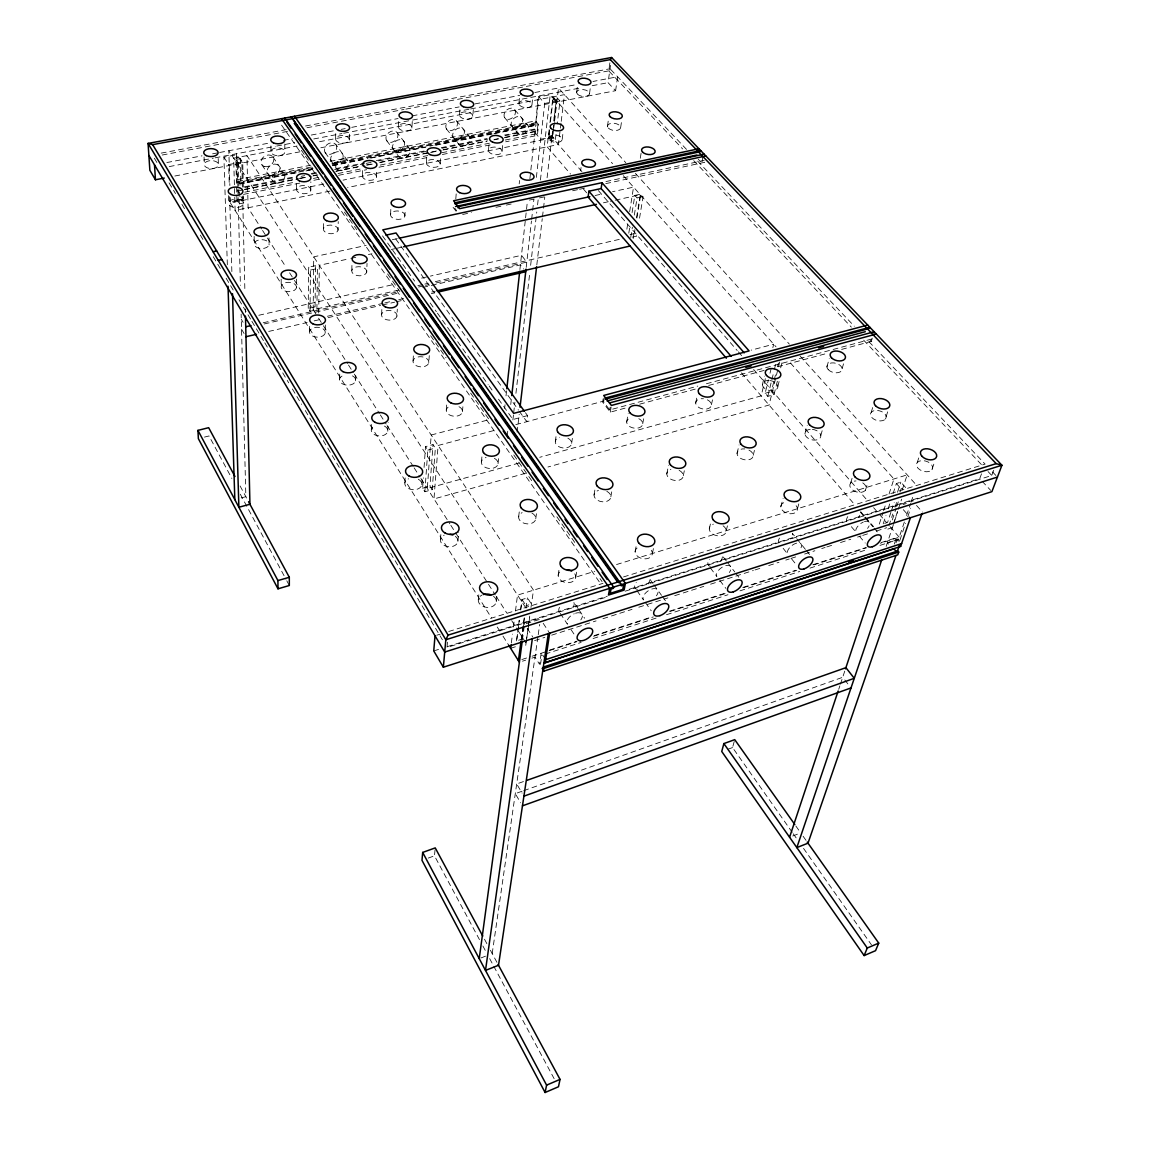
<?xml version="1.0" encoding="UTF-8"?>
<svg xmlns="http://www.w3.org/2000/svg" width="1150" height="1150" viewBox="0 0 1150 1150"><rect width="100%" height="100%" fill="white"/><g stroke="black" fill="none" stroke-linecap="round" stroke-linejoin="round"><path stroke-width="0.75" stroke-dasharray="5 3.75" d="M296.398 287.787A7.676 4.686 1.3 0 0 286.005 282.598A7.676 4.686 1.3 0 0 284.021 290.591A7.676 4.686 1.3 0 0 296.398 287.787L296.412 279.062M296.571 188.859L296.585 182.016M308.243 308.416L308.545 267.217L315.517 265.693L317.386 268.539L316.911 309.709L310.069 311.276L308.243 308.416L315.071 306.849L316.911 309.709M309.609 331.358L309.666 324.343M310.773 190.411A7.188 4.097 2 0 0 301.012 185.768A7.188 4.097 2 0 0 299.23 192.769A7.188 4.097 2 0 0 310.773 190.411L310.845 181.858M310.069 311.276L310.414 270.077L308.545 267.217M315.071 306.849L315.517 265.693M318.708 312.987L319.312 265.334L349.126 258.779M323.481 228.62L323.553 223.445M325.206 333.026A7.878 4.945 1.7 0 0 314.453 327.563A7.878 4.945 1.7 0 0 312.57 336.03A7.878 4.945 1.7 0 0 325.206 333.026L325.349 324.257M335.627 138.604L335.8 130.18M338.043 230.187A7.346 4.312 2.4 0 0 327.966 225.342A7.346 4.312 2.4 0 0 326.269 232.717A7.346 4.312 2.4 0 0 338.043 230.187L338.229 221.591M339.595 379.069L339.768 372.025M349.284 140.084A6.9 3.809 3 0 0 339.811 135.743A6.9 3.809 3 0 0 338.272 142.226A6.9 3.809 3 0 0 349.284 140.084L349.499 131.675M351.785 270.437L351.986 263.508M355.609 380.779L355.839 373.736M362.437 175.576L362.652 168.791M366.721 272.047A7.533 4.557 2.9 0 0 356.313 266.958A7.533 4.557 2.9 0 0 354.732 274.749A7.533 4.557 2.9 0 0 366.721 272.047L367.037 263.393M376.424 177.1A7.058 3.996 3.4 0 0 366.649 172.558A7.058 3.996 3.4 0 0 365.211 179.386A7.058 3.996 3.4 0 0 376.424 177.1L376.754 168.619M371.292 429.511L371.579 422.452M381.613 314.467L381.915 307.51M390.583 214.389L390.899 207.561M398.461 126.529L398.791 119.844M387.766 431.25L388.197 422.438M396.937 316.121A7.719 4.801 3.4 0 0 386.17 310.787A7.719 4.801 3.4 0 0 384.704 319.024A7.719 4.801 3.4 0 0 396.937 316.121L397.296 309.163M404.915 215.941A7.216 4.197 3.8 0 0 394.824 211.197A7.216 4.197 3.8 0 0 393.501 218.399A7.216 4.197 3.8 0 0 404.915 215.941L405.274 209.113M411.916 127.995A6.771 3.709 4.1 0 0 402.428 123.74A6.771 3.709 4.1 0 0 401.221 130.079A6.771 3.709 4.1 0 0 411.916 127.995L412.275 121.325M404.843 482.914L405.274 475.856M413.051 360.928L413.482 353.941M426.391 162.667L426.794 155.94M440.162 164.177A6.929 3.881 4.6 0 0 430.373 159.735A6.929 3.881 4.6 0 0 429.281 166.391A6.929 3.881 4.6 0 0 440.162 164.177L440.608 157.449M428.792 362.609A7.921 5.074 4.1 0 0 417.651 357.018A7.921 5.074 4.1 0 0 416.329 365.729A7.921 5.074 4.1 0 0 428.792 362.609L429.281 355.623M421.806 484.711L422.294 477.652M424.077 467.418L425.529 446.617L433.047 444.604L435.347 448.112L432.213 489.684L424.853 491.74L422.611 488.218L423.344 477.825M424.853 491.74L427.829 450.124L425.529 446.617M432.213 489.684L429.971 486.177L433.047 444.604M459.526 114.799L460.029 108.172M455.802 198.907L456.191 193.818M446.272 409.989L446.689 404.728M472.794 116.236A6.67 3.608 5.3 0 0 463.292 112.082A6.67 3.608 5.3 0 0 462.386 118.263A6.67 3.608 5.3 0 0 472.794 116.236L473.326 109.624M440.45 539.58L441.025 532.522M462.444 411.714L463.062 404.714M488.491 150.147L489.081 143.477M447.465 642.174L446.991 647.45L608.019 596.62M457.901 541.406L458.721 532.594M479.478 939.651L434.47 855.816L435.074 849.476M502.061 151.627A6.828 3.781 5.8 0 0 492.272 147.272A6.828 3.781 5.8 0 0 491.481 153.784A6.828 3.781 5.8 0 0 502.061 151.627L502.852 143.29M481.404 461.897L482.109 454.882M518.909 103.385L519.57 96.83M519.196 183.842L519.556 180.493M478.271 599.783L478.846 594.507M531.961 104.823L532.666 98.267M498.051 463.651L498.812 456.651M581.929 171.638L551.885 137.008L540.673 139.265L534.247 131.79L534.534 129.088L504.649 135.039M332.336 164.551L535.713 124.301L538.157 96.039L544.712 103.457L536.274 178.279M504.649 408.336L505.037 404.771M506.014 395.873L506.604 390.526M519.915 269.502L525.392 219.664M525.579 217.882L527.347 201.868M529.891 178.724L538.89 96.859L550.232 94.688L556.83 102.077M505.253 140.027L536.921 133.688L537.898 124.976L535.886 122.662L330.596 163.214M330.122 161.374L535.44 120.908L538.588 124.545L537.381 135.441L505.698 141.795M507.323 434.786L507.725 431.221M510.744 404.498L511.549 397.382M526.211 267.332L531.444 221.03M531.645 219.248L532.45 212.118M532.651 210.335L533.859 199.654M512.871 419.966L513.676 413.368M513.691 412.85L514.913 402.184M515.933 393.3L529.819 272.435M530.639 265.319L536.762 212.002M537.567 204.887L538.387 197.771M540.428 180.004L550.232 94.688M549.168 129.591L547.156 146.826L570.558 174.053M549.959 122.691L552.963 96.844L612.576 163.645M549.499 130.194L548.607 137.267L551.526 140.631L555.349 139.854L552.446 136.491L557.017 97.692L553.136 98.44L556.097 101.775L553.811 121.196M550.462 121.382L553.193 98.426L556.154 101.761L559.992 101.013L557.204 123.97M548.837 137.971L549.599 131.359M496.268 601.666L496.886 596.39M517.098 432.141L519.196 414.359M536.806 264.917L542.254 218.673M542.469 216.89L544.769 197.326M547.084 177.747L552.532 131.502M553.783 120.822L556.097 101.257L544.712 103.457M551.526 140.631L552.618 131.79M553.61 129.332L552.604 137.842L343.059 180.147M553.811 127.621L554.415 122.518M554.616 120.808L558.497 88.018L625.787 162.682M555.982 134.55L555.292 139.854L552.388 136.505L548.607 137.267L551.583 140.616M560.999 123.151L558.411 144.526L347.559 187.507M561.214 121.368L564.463 94.631L316.365 142.298M525.449 412.721L527.534 415.61L526.801 421.705L519.512 411.542M562.192 139.423L563.011 132.825M518.636 516.896L519.512 509.881M576.653 92.288L577.674 84.166M511.333 642.979L512.483 634.11M513.389 627.023L514.079 621.704M515.459 611.067L517.514 595.111L594.766 571.277M516.537 640.909L519.268 620.224L516.623 640.881L521.841 639.213M520.634 609.888L521.999 599.553L527.419 597.871L531.444 604.023L526.01 605.719M520.72 609.859L522.086 599.524M589.533 93.711L590.597 85.589M580.635 170.876L581.066 167.541M535.771 518.693L536.705 511.692M521.209 639.889L524.141 618.139M521.367 640.162L524.472 617.751M521.755 639.242L523.236 628.878M523.394 627.181L524.63 618.542M525.952 608.235L527.419 597.871M522.373 640.176L524.314 625.887M526.139 641.93L528.037 628.144M528.281 626.434L529.704 616.098M525.751 645.351L526.456 640.176M526.7 638.451L528.856 623.832M528.827 622.955L530.078 614.977M530.969 607.459L533.499 590.166L246.977 155.638L248.084 207.776L261.596 228.951M555.306 441.6L556.269 434.628M609.888 62.819L608.753 70.869L682.64 148.925M320.85 147.761L615.609 90.706L608.062 82.671L610.693 63.926M607.488 126.141L608.422 119.586M615.609 90.706L617.622 76.763L592.969 81.463M492.2 953.566L537.984 636.396M538.229 634.671L539.709 624.436M571.651 443.339L572.671 436.368M540.5 664.369L541.866 655.169M620.655 127.578L621.618 121.023M558.167 575.273L559.216 568.273M626.865 229.195L627.986 222.194M629.654 211.672L633.535 187.148L612.562 191.705M640.291 158.269L641.082 153.324M628.791 233.22L629.884 226.334M632.083 212.592L634.829 195.399L640.809 194.077L643.066 196.607L639.127 220.671M603.161 398.806L602.629 402.141L610.305 412.146L627.584 407.459M604.268 397.67L603.577 401.925L609.73 409.918L697.777 386.098M575.805 577.113L576.941 570.127M630.717 237.489L632.371 227.168M634.311 215.122L637.086 197.929L634.829 195.399M633.161 238.553L634.584 229.784M636.568 217.494L640.277 194.695L610.463 201.25M632.184 237.144L636.597 236.124L634.383 233.594L634.944 230.158M636.899 218.126L640.809 194.077M594.033 495.018L595.183 488.046M609.73 409.918L610.19 407.086M610.305 412.146L611.124 407.129M610.851 496.8L612.059 489.828M626.692 421.993L628.202 413.339M642.735 423.703L643.684 418.514M702.952 156.587L701.759 162.926L698.309 159.304M635.102 551.655L636.439 544.697M666.784 473.915L668.538 465.247M652.409 553.481L653.473 548.262M695.678 403.046L697.101 396.175M683.287 475.669L684.753 468.74M711.433 404.728L712.928 397.871M709.262 528.899L710.872 521.985M737.035 453.531L739.062 444.935M726.254 530.696L727.504 525.507M762.378 384.718L764.434 376.194M765.339 378.652L761.185 395.873L539.753 457.298M772.843 347.645L773.677 344.195L751.18 350.161M777.357 381.225L774.022 394.622L767.783 396.348L765.138 393.286L768.401 379.874M770.026 373.175L771.247 368.158M753.236 455.256L754.932 448.385M767.783 396.348L771.477 381.268M771.894 379.601L773.95 371.22M774.352 369.538L775.589 364.521M774.022 394.622L771.377 391.561L773.849 381.512M774.252 379.831L775.905 373.146M777.558 366.447L778.378 363.098M779.7 361.948L769.062 405.044L547.975 467.001M780.678 367.827L781.928 362.811M777.874 386.386L779.154 381.268M780.792 506.963L783.092 498.353M804.899 433.852L807.199 425.299M826.922 366.994L829.222 358.527M797.467 508.731L798.891 503.571M792.221 832.312L732.55 747.557L734.735 739.651M820.812 435.548L822.236 430.431M842.159 368.632L844.057 361.862M872.261 338.114L871.326 341.363L868.883 338.79M871.211 412.347L872.749 407.244M850.626 483.072L852.164 477.94M885.443 418.974A8.021 4.988 15.3 0 0 877.622 410.478A8.021 4.988 15.3 0 0 871.887 417.551A8.021 4.988 15.3 0 0 885.443 418.974L888.059 410.493M865.432 490.245L867.56 483.402M879.29 524.113L883.085 512.411M883.617 510.729L885.788 504.045M889.051 494.011L893.924 478.961L789.015 361.387M883.229 523.811L885.974 515.416M888.159 508.702L889.812 503.657M893.09 493.58L896.382 483.518L900.824 482.137L905.539 487.413L904.417 490.777M890.891 512.354L887.584 522.416L884.681 523.351M891.451 510.672L894.197 502.277M897.503 492.214L900.824 482.137M888.921 525.737L892.788 513.978M895.002 507.265L897.216 500.552M899.99 492.157L901.097 488.808L905.539 487.413M892.285 519.958L896.152 508.271M896.698 506.604L898.912 499.919M902.218 489.9L907.192 474.864L615.365 564.909M893.277 524.342L897.733 510.916M898.294 509.234L901.643 499.158M838.724 689.296L839.845 685.889M840.42 684.192L845.897 667.661M886.161 546.437L897.474 512.368M917.168 462.688L918.864 457.599M894.312 544.094L896.468 537.654L899.559 541.219M896.008 542.872L897.029 539.867L899.199 542.383L905.524 523.351M904.36 522.028L899.228 537.194L880.454 543.289M906.559 515.488L910.628 503.484M911.073 502.133L913.33 495.449M907.767 516.738L910.656 508.185M931.946 469.674A8.294 5.247 17 0 0 923.68 460.69A8.294 5.247 17 0 0 918.016 468.223A8.294 5.247 17 0 0 931.946 469.674L934.849 461.193M981.511 473.814L979.714 478.673L626.146 590.223M625.14 591.201L991.746 475.482L993.974 469.559M686.507 149.385L610.018 68.756L608.753 70.869L405.792 109.121M480.858 957.993L488.951 954.831M792.767 836.007L797.539 834.138M428.231 858.087L434.47 855.816M727.921 749.239L732.55 747.557M522.028 791.258L515.286 793.658L520.663 802.801M523.724 790.668L842.706 677.293M523.437 781.569L516.681 783.955L522.1 793.112M549.786 649.994L577.099 641.139M594.191 635.605L652.251 616.788M669.329 611.254L725.693 592.997M742.771 587.463L795.714 570.299M812.791 564.765L865.734 547.616M881.101 542.628L896.468 537.654M521.827 659.539L530.366 656.765M532.076 656.219L547.443 651.231M549.154 650.684L576.481 641.815M593.558 636.281L653.329 616.918M670.407 611.369L726.757 593.113M743.834 587.578L796.777 570.414M813.855 564.88L866.784 547.716M522.517 661.178L525.636 660.172M531.875 658.145L534.994 657.139L539.537 664.269L541.247 652.754L544.784 658.26M545.287 654.048L581.138 642.419M593.098 638.538L656.276 618.024M666.511 614.704L727.979 594.737M739.939 590.856L799.696 571.464M809.945 568.129L867.991 549.283M879.951 545.402L897.029 539.867M510.643 648.298L517.486 646.113M534.577 640.622L544.827 637.344M551.669 635.145L596.102 620.899M602.945 618.714L609.773 616.515M611.484 615.969L631.997 609.385M638.825 607.2L645.668 605.015M647.378 604.454L667.891 597.885M674.719 595.686L681.562 593.501M683.273 592.954L703.771 586.371M710.614 584.186L717.456 581.986M719.167 581.44L753.336 570.486M755.047 569.94L761.889 567.741M768.717 565.556L778.981 562.264M785.809 560.079L789.231 558.972M790.941 558.426L797.784 556.241M804.612 554.041L814.876 550.749M821.704 548.564L825.125 547.472M826.836 546.926L833.678 544.726M840.506 542.541L850.756 539.249M857.598 537.05L861.019 535.957M862.73 535.411L869.558 533.226M876.401 531.027L886.65 527.735M887.814 529.101L892.17 527.692M433.751 650.929L440.594 648.773M447.436 646.616L607.344 596.16M526.139 623.659L540.471 619.131M903.023 504.577L906.329 503.527M436.727 635.231L440.162 634.168M448.73 631.494L602.959 583.352M623.516 576.941L985.104 464.097L866.64 339.236M525.521 473.283L433.981 498.942L438.092 445.481L495.089 430.201M422.611 488.218L429.971 486.177M765.138 393.286L771.377 391.561M518.995 463.048L427.311 488.477L431.192 435.016L488.276 419.879M639.688 404.168L696.613 388.729M708.702 385.451L764.146 370.415M777.745 366.735L828.101 353.079M841.613 349.413L874.417 340.515M706.416 383.755L873.899 338.445M241.141 497.95L245.856 496.685L241.141 314.036M515.818 424.637L603.908 401.019M427.829 450.124L435.347 448.112M527.534 415.61L512.972 419.506L497.433 397.641M204.456 437.101L209.027 435.951L231.854 478.457M327.348 316.264L383.065 303.341M384.804 302.939L391.762 301.314M398.734 299.704L403.952 298.497M431.811 292.028L435.289 291.223M268.697 331.444L307.165 322.503M314.166 320.879L321.152 319.254M328.152 317.63L380.607 305.44M382.346 305.037L394.594 302.191M396.333 301.789L403.334 300.15M431.308 293.652L434.801 292.848M263.192 322.776L399.366 291.424M418.571 287.011L423.804 285.804M425.558 285.401L429.051 284.596M436.022 282.986L526.815 262.099L521.467 255.314L430.402 276.101M264.198 323.969L400.143 292.646M422.812 287.414L520.418 264.917L523.595 268.999M258.793 315.272L393.631 284.496M421.647 278.099L428.662 276.503M629.984 234.6L634.383 233.594M398.676 290.088L313.188 309.738L313.706 256.838L366.146 245.41M417.867 285.674L423.099 284.481M424.839 284.079L428.332 283.274M435.304 281.664L623.731 238.366M350.879 258.391L356.141 257.226M368.417 254.524L371.924 253.762M391.23 249.507L394.738 248.731M396.491 248.357L401.753 247.193M603.448 202.803L608.709 201.638M310.414 270.077L317.386 268.539M637.086 197.929L643.066 196.607M392.351 239.703L397.598 238.553M595.096 195.514L602.082 193.991M605.964 181.556L704.174 160.425M462.674 214.475L471.385 212.592M495.981 207.287L504.534 205.447M506.287 205.074L511.52 203.938M529.302 200.1L537.697 198.289M539.451 197.915L544.683 196.794M572.599 190.771L577.846 189.635M579.586 189.261L584.818 188.14M605.762 183.626L704.648 162.308L702.348 159.893M243.311 187.091L242.736 162.394L240.292 158.671L235.865 159.519L236.929 200.1L239.315 203.852L243.671 202.975L243.513 195.917M329.993 191.087L235.103 210.421L233.666 158.183L297.016 146.021M243.513 194.393L299.819 183.094M313.893 180.277L320.936 178.854M338.531 175.332L366.692 169.683M379.011 167.21L430.043 156.975M442.362 154.502L491.625 144.612M236.929 200.1L241.284 199.223L243.671 202.975M323.696 184.057L230.374 202.903L230.216 197.556M244.361 186.818L295.363 176.669M311.19 173.521L316.466 172.471M335.814 168.619L363.946 163.027M376.266 160.569L425.5 150.779M441.327 147.631L487.054 138.532M244.835 187.551L294.098 177.747M301.127 176.338L304.649 175.634M311.693 174.239L316.969 173.19M334.564 169.683L364.464 163.731M366.217 163.372L371.507 162.322M378.537 160.928L426.032 151.469M441.873 148.307L487.614 139.208M505.209 135.7L535.109 129.749L534.534 129.088M244.878 189.247L297.606 178.724M299.374 178.365L306.403 176.971M313.433 175.562L316.954 174.857M336.289 171.005L364.421 165.399M366.174 165.039L371.45 163.99M380.233 162.236L436.482 151.009M443.526 149.615L487.471 140.846M494.5 139.438L498.022 138.733M505.051 137.339L534.937 131.373L536.921 133.688M242.664 189.994L237.403 191.044L237.331 188.212M244.432 189.635L298.885 178.768M300.639 178.423L311.176 176.309M312.929 175.964L318.205 174.915M335.771 171.407L360.353 166.506M367.382 165.097L372.643 164.048M379.673 162.639L428.864 152.821M430.618 152.476L441.154 150.377M442.908 150.018L486.824 141.263M493.839 139.854L502.622 138.101M504.39 137.756L534.247 131.79M244.778 192.179L295.809 181.959M313.418 178.437L318.694 177.373M338.057 173.506L362.696 168.576M380.291 165.039L427.814 155.537M441.887 152.72L489.411 143.204M310.816 165.183L237.101 179.702L239.703 183.756L313.548 169.122M311.305 167.023L237.604 181.571L239.257 184.158L298.986 172.313M242.42 187.105L241.831 162.021L236.426 153.741L237.188 182.548L312.541 167.656M331.832 163.832L535.138 123.639M313.044 168.36L237.647 183.281L237.188 182.548M332.896 165.298L368.058 158.326M369.811 157.981L433.104 145.446M434.858 145.101L538.588 124.545M306.015 170.933L313.044 169.539M332.364 165.701L362.236 159.792M371.019 158.053L425.471 147.257M436.008 145.173L492.214 134.032M493.982 133.688L537.898 124.976M235.865 159.519L238.28 163.257L242.736 162.394M174.843 176.022L301.789 151.455M241.831 162.021L228.678 164.565L229.31 186.084M166.822 162.538L202.041 155.839M212.606 153.827L217.896 152.821M219.65 152.49L269.373 143.031M283.489 140.343L292.301 138.661M311.219 135.067L334.118 130.712M341.162 129.375L345.187 128.599M351.728 127.362L398.073 118.536M412.174 115.862L459.137 106.921M474.979 103.903L519.714 95.392M534.851 92.517L577.113 84.468M169.251 166.592L213.311 158.168M215.064 157.838L275.252 146.323M276.748 146.036L294.659 142.614M313.763 138.963L341.952 133.558M343.721 133.228L469.344 109.192M470.609 108.962L581.627 87.716M592.207 85.704L608.062 82.671M227.341 264.759L223.919 157.176L237.029 154.661L237.906 188.686M162.236 155.02L287.543 131.402M306.964 127.736L404.024 109.451M161.201 153.123L286.163 129.634M305.526 125.997L610.018 68.756M697.619 161.086L854.306 326.226M992.493 471.874L997.424 477.077M693.723 160.641L851.359 327.161M863.664 340.17L983.121 466.368M988.051 471.572L991.746 475.482M982.143 481.275L990.682 490.36M635.404 173.348L789.346 344.123M800.156 356.126L916.708 485.429M556.959 97.707L559.992 101.013M623.3 175.677L776.006 346.797M911.763 500.106L912.942 501.443M916.521 505.454L922.487 512.138M896.382 483.518L901.097 488.808M903.282 509.651L909.219 516.393M598.402 190.598L737.179 350.491M738.357 351.842L741.879 355.911M753.638 369.466L867.732 500.897M873.612 507.668L886.549 522.574M890.071 526.643L900.393 538.531L887.383 542.742L889.511 545.215M583.438 189.031L586.946 193.114M741.391 372.844L854.881 504.922M860.732 511.736L864.254 515.818M865.418 517.184L873.612 526.714M514.984 110.055A6.483 4.816 -43.4 0 1 509.177 119.341A6.483 4.816 -43.4 0 1 505.066 111.952A6.483 4.816 -43.4 0 1 514.984 110.055L527.922 125.134A6.541 4.801 -43.1 0 1 522.043 134.464A6.541 4.801 -43.1 0 1 517.931 127.089A6.541 4.801 -43.1 0 1 527.922 125.134M863.592 515.919L860.128 511.894A8.223 4.226 -39.1 0 1 858.346 517.658M864.742 517.27L872.864 526.714M874.029 528.08L878.701 533.514M504.519 117.53L517.356 132.681M851.359 526.7L855.931 532.105A8.266 4.197 -39 0 1 863.291 522.043M859.409 536.202L865.202 543.03M456.952 121.282A6.541 4.974 -41.5 0 1 451.231 130.669A6.541 4.974 -41.5 0 1 446.761 123.237A6.541 4.974 -41.5 0 1 456.952 121.282L469.488 136.678A6.612 4.959 -41.3 0 1 463.666 146.122A6.612 4.959 -41.3 0 1 459.224 138.69A6.612 4.959 -41.3 0 1 469.488 136.678M805.402 549.369L792.264 533.226A8.323 4.399 -38 0 1 790.668 539.019M806.438 550.649L809.557 554.458M446.358 128.857L458.778 144.339M783.15 548.349L787.621 553.912A8.381 4.37 -38 0 1 791.2 546.077A8.381 4.37 -38 0 1 800.141 543.217A8.381 4.37 -38 0 1 799.624 550.074M791.717 559.015L796.849 565.412M844.776 679.952L848.93 685.271M397.325 132.825A6.612 5.132 -39.3 0 1 391.676 142.312A6.612 5.132 -39.3 0 1 386.831 134.838A6.612 5.132 -39.3 0 1 397.325 132.825L409.414 148.566A6.684 5.117 -39.1 0 1 403.664 158.096A6.684 5.117 -39.1 0 1 398.849 150.621A6.684 5.117 -39.1 0 1 409.414 148.566M726.354 561.013L721.984 555.321A8.453 4.571 -36.8 0 1 720.576 561.143M727.447 562.436L734.764 571.952M735.77 573.261L739.795 578.493M454.753 208.164L456.694 210.709M453.071 207.302L458.146 213.9M386.587 140.516L398.561 156.314M710.355 567.913L716.852 576.495A8.496 4.543 -36.8 0 1 720.245 568.603A8.496 4.543 -36.8 0 1 729.503 565.656A8.496 4.543 -36.8 0 1 729.287 572.527M719.842 580.448L725.822 588.34M336.001 144.699A6.684 5.276 -36.6 0 1 330.438 154.272A6.684 5.276 -36.6 0 1 325.22 146.754A6.684 5.276 -36.6 0 1 336.001 144.699L347.616 160.77A6.756 5.276 -36.5 0 1 341.952 170.416A6.756 5.276 -36.5 0 1 336.749 162.897A6.756 5.276 -36.5 0 1 347.616 160.77M652.913 583.424L649.161 578.22A8.582 4.744 -35.5 0 1 647.967 584.071M653.861 584.732L661.523 595.341M662.501 596.692L665.433 600.746M395.729 238.956L518.477 410.09M325.119 152.49L336.619 168.647M636.985 590.741L643.511 599.912A8.639 4.715 -35.4 0 1 650.469 589.548M645.438 602.629L651.231 610.765M382.533 235.894L414.618 281.074M430.143 302.924L436.368 311.664M437.402 313.131L488.118 384.531M489.152 385.983L492.257 390.353M795.857 826.016L798.962 830.415M803.117 836.266L806.222 840.65M793.241 833.779L797.367 839.615M803.534 848.384L871.441 944.826M301.357 150.262L304.434 154.675M305.469 156.141L309.566 162.035M344.454 212.089L356.773 229.741M387.564 273.916L399.869 291.568M430.661 335.743L446.056 357.822M470.681 393.142L490.188 421.116M513.791 454.969L533.284 482.942M556.887 516.796L575.359 543.303M599.998 578.622L602.039 581.569M281.592 125.177L601.292 584.746M272.924 156.903L284.036 173.348M578.177 608.681L573.634 601.953A8.74 4.931 -33.9 0 1 570.702 609.946M579.082 610.018L584.617 618.226M261.898 164.809L272.881 181.326M560.251 613.396L567.439 624.191A8.797 4.902 -33.9 0 1 574.238 613.741M571.162 629.783L574.885 635.389M543.188 623.286L548.636 631.609M521.999 599.553L526.096 605.691M525.579 607.502L228.836 150.736L229.856 185.524M223.919 157.176L229.267 165.485M523.538 622.596L524.544 624.163M527.232 628.346L532.622 636.726M237.849 190.641L239.487 193.229M240.896 196.521L242.722 199.367L229.784 201.969L491.51 617.895M262.574 230.46L266.426 236.512M267.404 238.021L285.746 266.757M289.599 272.809L293.466 278.846M294.429 280.37L317.601 316.667M318.579 318.176L322.431 324.228M323.394 325.738L347.544 363.544M348.507 365.053L353.338 372.614M354.301 374.124L379.399 413.454M380.363 414.963L386.156 424.034M387.133 425.543L413.195 466.382M414.158 467.892L419.951 476.963M420.929 478.472L449.894 523.854M450.857 525.363L487.543 582.834M488.52 584.344L495.276 594.924M496.239 596.433L506.863 613.079M511.692 620.641L517.486 629.711M518.449 631.221L526.168 643.324M497.246 627.009L502.033 634.613M502.996 636.137L508.731 645.265M154.33 158.211L157.09 162.826M169.064 182.836L175.504 193.603M181.944 204.369L185.624 210.522M200.344 235.132L204.024 241.299M213.239 256.68L221.519 270.523M226.119 278.214L234.399 292.057M238.999 299.748L250.959 319.757M251.879 321.296L263.853 341.291M264.773 342.829L288.693 382.835M292.373 388.988L301.588 404.369M305.268 410.521L442.391 639.759M241.284 319.269L243.067 322.273M241.529 329.202L244.202 333.716M240.077 485.947L247.494 499.718M484.481 939.234L487.025 943.963M490.418 950.259L496.929 962.334M240.307 494.198L285.947 579.212M286.796 580.793L289.326 585.508M482.885 945.976L486.277 952.315M489.67 958.64L554.228 1078.858M204.068 156.961L204.341 163.817M218.198 158.499L218.428 165.356A7.159 3.996 0.4 0 1 206.756 167.627A7.159 3.996 0.4 0 1 208.969 160.827A7.159 3.996 0.4 0 1 218.428 165.356M228.476 195.658L228.692 202.558M229.626 196.621L231.883 272.205M238.28 163.257L238.956 189.736M238.999 191.504L239.315 203.852M237.806 188.959L238.093 195.845M238.136 197.642L240.408 285.387M242.952 197.225L243.124 204.125A7.331 4.212 0.6 0 1 231.208 206.554A7.331 4.212 0.6 0 1 233.364 199.381A7.331 4.212 0.6 0 1 243.124 204.125M242.636 196.061L244.893 291.022M245.309 308.947L245.396 312.527M240.292 158.671L240.939 185.121M254.15 236.339L254.279 243.283M270.897 145.921L270.954 151.024M268.999 237.935L269.071 244.878A7.504 4.442 0.9 0 1 256.939 247.494A7.504 4.442 0.9 0 1 259.009 239.919A7.504 4.442 0.9 0 1 269.071 244.878M281.175 279.177L281.218 286.163M284.783 144.037L284.826 152.533A7.015 3.896 1.7 0 1 273.484 154.732A7.015 3.896 1.7 0 1 275.353 148.106A7.015 3.896 1.7 0 1 284.826 152.533M493.537 596.246A9.042 6.656 6.3 0 1 493.379 605.964A9.042 6.656 6.3 0 1 480.269 604.598A9.042 6.656 6.3 0 1 482.022 595.039M455.357 536.331A8.783 6.253 4.9 0 1 454.997 545.445A8.783 6.253 4.9 0 1 442.29 544.108A8.783 6.253 4.9 0 1 444.188 535.152M418.312 479.219A8.524 5.894 3.7 0 1 419.592 488.046A8.524 5.894 3.7 0 1 406.856 487.456A8.524 5.894 3.7 0 1 408.566 478.774M574.784 573.793A8.884 6.411 9 0 1 571.536 582.087A8.884 6.411 9 0 1 559.676 579.298A8.884 6.411 9 0 1 561.617 570.688M531.889 513.044A8.611 6.038 7.4 0 1 533.773 522.143A8.611 6.038 7.4 0 1 520.964 521.568A8.611 6.038 7.4 0 1 522.1 512.613M494.399 458.332A8.366 5.692 6 0 1 495.707 467.101A8.366 5.692 6 0 1 482.957 465.75A8.366 5.692 6 0 1 486.105 457.441M651.288 550.261A8.74 6.167 11.3 0 1 648.456 558.282A8.74 6.167 11.3 0 1 636.755 555.565A8.74 6.167 11.3 0 1 638.293 547.227M606.826 491.309A8.467 5.822 9.5 0 1 608.738 500.365A8.467 5.822 9.5 0 1 595.858 498.999A8.467 5.822 9.5 0 1 598.446 490.418M567.856 438.15A8.223 5.491 8.1 0 1 569.509 446.674A8.223 5.491 8.1 0 1 556.988 445.352A8.223 5.491 8.1 0 1 559.705 437.287M723.062 525.766A8.611 5.923 13.2 0 1 723.724 534.808A8.611 5.923 13.2 0 1 711.059 532.709A8.611 5.923 13.2 0 1 713.374 524.156M679.133 470.336A8.338 5.606 11.4 0 1 681.389 479.119A8.338 5.606 11.4 0 1 668.739 477.768A8.338 5.606 11.4 0 1 670.91 469.459M638.811 418.672A8.093 5.304 9.8 0 1 640.794 426.952A8.093 5.304 9.8 0 1 628.489 425.644A8.093 5.304 9.8 0 1 630.804 417.809M796.131 505.684A8.496 5.692 14.7 0 1 792.824 513.576A8.496 5.692 14.7 0 1 781.267 508.688A8.496 5.692 14.7 0 1 787.304 501.961M748.952 450.081A8.223 5.391 12.9 0 1 750.548 459.181A8.223 5.391 12.9 0 1 737.61 455.486A8.223 5.391 12.9 0 1 744.884 448.917M707.379 399.826A7.978 5.117 11.4 0 1 708.716 408.423A7.978 5.117 11.4 0 1 696.196 404.886A7.978 5.117 11.4 0 1 703.441 398.719M862.773 482.871A8.395 5.462 15.9 0 1 863.434 491.726A8.395 5.462 15.9 0 1 850.756 488.118A8.395 5.462 15.9 0 1 855.988 480.93M812.374 429.367A8.122 5.189 14.2 0 1 820.18 437.877A8.122 5.189 14.2 0 1 806.739 437.216A8.122 5.189 14.2 0 1 811.023 429.309M769.81 380.535A7.878 4.931 12.7 0 1 777.199 388.585A7.878 4.931 12.7 0 1 764.103 387.909A7.878 4.931 12.7 0 1 768.488 380.463M352.489 375.878A8.079 5.232 2.2 0 1 353.064 383.913A8.079 5.232 2.2 0 1 340.788 382.605A8.079 5.232 2.2 0 1 344.511 375.029M384.459 426.075A8.294 5.549 2.9 0 1 385.552 434.384A8.294 5.549 2.9 0 1 373.161 433.78A8.294 5.549 2.9 0 1 374.986 425.629M458.994 406.683A8.136 5.376 5 0 1 460.101 414.949A8.136 5.376 5 0 1 447.709 413.626A8.136 5.376 5 0 1 450.929 405.821M864.469 521.582A8.266 4.197 -39 0 1 869.357 522.632A8.266 4.197 -39 0 1 867.531 528.396M651.777 589.059A8.639 4.715 -35.4 0 1 657.613 589.936A8.639 4.715 -35.4 0 1 656.406 595.786M575.589 613.223A8.797 4.902 -33.9 0 1 581.799 614.043A8.797 4.902 -33.9 0 1 580.808 619.922M710.312 566.361A8.453 4.571 -36.8 0 1 709.564 559.231M778.694 542.8A8.323 4.399 -38 0 1 779.513 538.071M846.788 521.309A8.223 4.226 -39.1 0 1 847.78 516.594M637.416 589.404A8.582 4.744 -35.5 0 1 636.266 582.274M559.36 612.044A8.74 4.931 -33.9 0 1 560.266 606.165M519.599 105.239A6.569 3.507 6.3 0 0 530.912 106.476A6.569 3.507 6.3 0 0 525.794 100.611A6.569 3.507 6.3 0 0 519.599 105.239M549.585 139.912A6.727 3.68 6.9 0 0 561.157 141.162A6.727 3.68 6.9 0 0 555.795 135.039A6.727 3.68 6.9 0 0 549.585 139.912M577.401 94.113A6.483 3.421 7.3 0 0 588.556 95.321A6.483 3.421 7.3 0 0 583.294 89.585A6.483 3.421 7.3 0 0 577.401 94.113M608.307 128.038A6.627 3.579 7.9 0 0 619.706 129.274A6.627 3.579 7.9 0 0 614.186 123.28A6.627 3.579 7.9 0 0 608.307 128.038M828.216 369.596A7.777 4.758 13.8 0 0 841.412 370.976A7.777 4.758 13.8 0 0 833.994 362.926A7.777 4.758 13.8 0 0 828.216 369.596M398.302 151.038A6.656 5.117 -39.2 0 0 404.009 141.522A6.656 5.117 -39.2 0 0 393.473 143.563A6.656 5.117 -39.2 0 0 398.302 151.038M336.806 163.199A6.727 5.276 -36.6 0 0 342.427 153.583A6.727 5.276 -36.6 0 0 331.588 155.681A6.727 5.276 -36.6 0 0 336.806 163.199M270.322 175.562A6.828 5.434 -33.4 0 0 279.939 168.705A6.828 5.434 -33.4 0 0 270.264 165.6A6.828 5.434 -33.4 0 0 270.322 175.562M458.117 139.208A6.584 4.959 -41.4 0 0 463.896 129.806A6.584 4.959 -41.4 0 0 453.646 131.79A6.584 4.959 -41.4 0 0 458.117 139.208M516.293 127.708A6.512 4.816 -43.2 0 0 522.143 118.392A6.512 4.816 -43.2 0 0 512.181 120.319A6.512 4.816 -43.2 0 0 516.293 127.708M275.238 182.951A6.857 5.434 -33.4 0 0 284.912 176.065A6.857 5.434 -33.4 0 0 275.195 172.96A6.857 5.434 -33.4 0 0 275.238 182.951M264.241 166.434A6.785 5.434 -33.4 0 0 273.801 159.606A6.785 5.434 -33.4 0 0 264.155 156.472A6.785 5.434 -33.4 0 0 264.241 166.434"/><path stroke-width="1.5" d="M458.059 207.877L458.146 206.684L704.116 154.157M435.016 635.763L433.751 650.929L443.354 667.201L991.889 491.654L1001.923 465.247L611.584 57.5L148.077 143.405L149.859 170.301L155.451 179.774L164.263 178.063M482.77 936.086L435.232 847.895L422.683 852.423L421.993 860.344L545.1 1092.5L558.469 1086.764L560.036 1079.39L498.065 964.433M443.354 667.201L445.826 639.745L448.112 635.131L996.202 463.637L1001.923 465.247L445.826 639.745L148.077 143.405L152.634 144.641L610.334 59.613L611.584 57.5M506.805 388.757L519.714 271.285M511.75 395.6L526.01 269.114M520.03 407.244L536.604 266.699M510.643 648.298L511.103 644.747M518.406 660.646L521.036 641.154M479.234 958.626L522.201 641.456M744.223 352.849L601.148 188.557L588.886 191.216L588.081 197.053L726.354 358.211M532.378 638.494L485.501 970.399L498.511 965.267L548.363 633.377M601.148 188.557L601.982 182.692L382.792 229.856L513.676 413.368L749.11 350.923L601.982 182.692M543.303 668.739L543.562 667.014L897.805 550.965L898.739 552.043L897.791 554.846L543.921 671.126L542.168 668.38M544.683 659.539L545.229 662.529L900.651 546.423L910.412 517.73M543.921 671.126L543.562 667.014M545.229 662.529L549.657 633.176M545.1 1092.5L546.595 1085.14L422.683 852.423M794.822 824.55L734.735 739.651L723.882 743.576L721.74 751.482L864.139 955.578L875.553 950.676L878.744 943.115L807.257 842.116M869.515 328.469L869.846 327.276L605.619 397.943L605.418 399.165L867.79 328.929M873.813 332.954L874.158 331.775L609.471 402.946M789.576 837.243L838.149 690.992M845.494 668.883L881.648 560.036M895.965 555.45L796.835 847.593L808.004 843.18L921.898 513.834M897.115 552.043L899.415 545.258M864.139 955.578L867.273 948.017L878.744 943.115M546.595 1085.14L560.036 1079.39M522.459 805.834L851.014 687.93M523.911 796.159L854.277 678.313L845.897 667.661L526.815 780.376M544.352 668.279L898.739 552.043M545.661 659.64L901.614 543.591M848.47 562.062L853.602 560.381M543.921 663.248L893.981 548.866L896.152 551.382M997.424 477.077L444.719 652.064L148.882 155.437M234.974 476.503L208.653 427.685L197.944 430.373L198.361 438.639L277.998 588.814L289.326 585.508L289.311 577.286L248.558 501.702M277.998 588.814L277.926 580.563L289.311 577.286M745.861 367.396L751.051 366.002M818.484 347.846L823.673 346.452M876.314 334.032L611.398 405.447L603.692 395.456L867.704 325.048M607.056 400.991L865.303 331.717M437.029 290.821L630.272 245.971M245.971 336.72L256.464 334.291M438.308 292.028L525.723 271.716M245.741 326.787L250.973 325.579M403.506 246.804L596.433 204.341M399.237 238.194L589.849 196.664M385.911 235.161L396.031 232.976L524.4 411.269M698.697 152.073L454.997 203.909L455.098 202.716L700.666 150.549L700.451 151.699L699.416 150.621M455.529 206.526L696.914 155.02M218.241 260.36L221.878 259.569M705.856 155.969L459.684 208.667L453.574 200.747L698.941 148.738M213.052 251.721L216.674 250.944M610.334 59.613L996.202 463.637M899.717 545.33L900.651 546.423M588.886 191.216L731.156 356.327M294.486 116.265L625.384 583.395L624.105 590.122L608.465 595.067L609.687 588.326L281.563 118.666M619.174 582.921L291.266 116.869L621.474 584.631L621.244 585.853L623.587 585.12L622.783 589.404L610.262 593.342L611.038 589.059L613.396 588.326L613.626 587.089L284.798 118.062L284.812 119.255M294.228 123.294L617.607 582.072M723.882 743.576L867.273 948.017M286.868 122.188L290.993 128.081M295.104 133.961L301.286 142.772M303.341 145.719L310.558 156.012M313.648 160.425L322.92 173.664M324.976 176.597L331.157 185.423M333.213 188.356L340.429 198.648M343.519 203.061L352.791 216.301M354.847 219.248L360.007 226.593M365.154 233.939L370.3 241.299M373.391 245.712L380.607 256.004M383.698 260.418L389.879 269.229M395.025 276.589L400.171 283.935M403.262 288.348L409.443 297.174M413.569 303.054L419.75 311.88M424.896 319.226L430.043 326.586M433.133 330.999L439.314 339.811M443.44 345.704L449.621 354.516M451.677 357.463L458.893 367.756M465.074 376.582L471.241 385.394M473.311 388.341L478.457 395.701M483.604 403.046L488.764 410.392M494.946 419.218L499.057 425.098M503.183 430.991L508.329 438.337M513.475 445.683L518.636 453.043M521.726 457.456L527.908 466.282M532.019 472.161L538.2 480.973M543.346 488.333L548.507 495.679M553.653 503.039L557.779 508.918M564.981 519.211L568.071 523.624M573.217 530.969L577.343 536.863M583.524 545.675L587.65 551.554M591.761 557.448L597.942 566.26M602.068 572.154L607.214 579.499M508.731 645.265L519.383 662.199M152.634 144.641L448.112 635.131M197.944 430.373L277.926 580.563M154.502 164.881L155.451 179.774M228.031 286.264L234.83 499.646M232.516 293.739L238.884 507.236L249.938 504.261L245.482 316.106M483.359 594.521A9.042 6.656 6.3 0 1 490.978 594.837M449.952 534.304A8.783 6.253 4.9 0 1 452.899 534.994M567.338 569.796A8.884 6.411 9 0 1 571.694 571.119M256.723 235.319A7.547 4.428 1 0 0 268.928 232.731A7.547 4.428 1 0 0 258.808 227.772A7.547 4.428 1 0 0 256.723 235.319M206.267 155.609A7.202 3.982 0.5 0 0 218.011 153.353A7.202 3.982 0.5 0 0 208.509 148.824A7.202 3.982 0.5 0 0 206.267 155.609M230.862 194.465A7.374 4.197 0.7 0 0 242.837 192.05A7.374 4.197 0.7 0 0 233.033 187.306A7.374 4.197 0.7 0 0 230.862 194.465M480.484 590.956A9.114 6.656 6.3 0 0 496.182 592.552A9.114 6.656 6.3 0 0 489.282 581.799A9.114 6.656 6.3 0 0 480.484 590.956M445.208 533.097A8.841 6.253 4.9 0 0 459.037 529.072A8.841 6.253 4.9 0 0 446.502 522.344A8.841 6.253 4.9 0 0 445.208 533.097M409.127 476.086A8.582 5.879 3.8 0 0 422.654 472.363A8.582 5.879 3.8 0 0 410.593 465.98A8.582 5.879 3.8 0 0 409.127 476.086M326.471 220.656A7.389 4.312 2.5 0 0 338.301 218.141A7.389 4.312 2.5 0 0 328.167 213.296A7.389 4.312 2.5 0 0 326.471 220.656M273.369 142.83A7.058 3.881 1.8 0 0 284.769 140.645A7.058 3.881 1.8 0 0 275.252 136.218A7.058 3.881 1.8 0 0 273.369 142.83M299.259 180.78A7.216 4.097 2.1 0 0 310.874 178.437A7.216 4.097 2.1 0 0 301.056 173.808A7.216 4.097 2.1 0 0 299.259 180.78M561.027 566.389A8.941 6.411 9 0 0 576.423 567.971A8.941 6.411 9 0 0 569.221 557.549A8.941 6.411 9 0 0 561.027 566.389M521.094 507.783A8.668 6.038 7.4 0 0 536.029 509.321A8.668 6.038 7.4 0 0 529.244 499.517A8.668 6.038 7.4 0 0 521.094 507.783M483.474 452.597A8.424 5.692 6 0 0 497.979 454.106A8.424 5.692 6 0 0 491.596 444.863A8.424 5.692 6 0 0 483.474 452.597M394.062 206.425A7.259 4.183 3.9 0 0 405.548 203.996A7.259 4.183 3.9 0 0 395.399 199.266A7.259 4.183 3.9 0 0 394.062 206.425M338.517 130.424A6.929 3.795 3 0 0 349.586 128.311A6.929 3.795 3 0 0 340.055 123.97A6.929 3.795 3 0 0 338.517 130.424M365.614 167.498A7.087 3.982 3.4 0 0 376.884 165.226A7.087 3.982 3.4 0 0 367.051 160.698A7.087 3.982 3.4 0 0 365.614 167.498M638.595 542.742A8.797 6.167 11.2 0 0 653.674 544.295A8.797 6.167 11.2 0 0 646.199 534.204A8.797 6.167 11.2 0 0 638.595 542.742M597.08 485.889A8.524 5.808 9.5 0 0 611.728 487.413A8.524 5.808 9.5 0 0 604.684 477.897A8.524 5.808 9.5 0 0 597.08 485.889M557.937 432.299A8.28 5.491 8.1 0 0 572.183 433.78A8.28 5.491 8.1 0 0 565.541 424.796A8.28 5.491 8.1 0 0 557.937 432.299M459.626 192.639A7.13 4.068 5.2 0 0 470.767 190.282A7.13 4.068 5.2 0 0 460.618 185.653A7.13 4.068 5.2 0 0 459.626 192.639M401.796 118.378A6.814 3.694 4.2 0 0 412.548 116.323A6.814 3.694 4.2 0 0 403.003 112.067A6.814 3.694 4.2 0 0 401.796 118.378M430.014 154.618A6.972 3.881 4.6 0 0 440.953 152.404A6.972 3.881 4.6 0 0 431.121 147.976A6.972 3.881 4.6 0 0 430.014 154.618M713.316 519.958A8.668 5.923 13.1 0 0 728.122 521.496A8.668 5.923 13.1 0 0 720.403 511.692A8.668 5.923 13.1 0 0 713.316 519.958M670.378 464.772A8.395 5.592 11.3 0 0 684.753 466.268A8.395 5.592 11.3 0 0 677.479 457.024A8.395 5.592 11.3 0 0 670.378 464.772M629.841 412.692A8.151 5.29 9.8 0 0 643.827 414.158A8.151 5.29 9.8 0 0 636.956 405.418A8.151 5.29 9.8 0 0 629.841 412.692M520.835 177.546A7.029 3.953 6.4 0 0 532.924 178.839A7.029 3.953 6.4 0 0 527.447 172.284A7.029 3.953 6.4 0 0 520.835 177.546M463.277 106.677A6.699 3.594 5.3 0 0 473.728 104.664A6.699 3.594 5.3 0 0 464.183 100.51A6.699 3.594 5.3 0 0 463.277 106.677M492.545 142.097A6.857 3.766 5.8 0 0 503.168 139.969A6.857 3.766 5.8 0 0 493.336 135.628A6.857 3.766 5.8 0 0 492.545 142.097M785.378 497.993A8.553 5.678 14.6 0 0 799.897 499.503A8.553 5.678 14.6 0 0 791.947 489.986A8.553 5.678 14.6 0 0 785.378 497.993M741.117 444.389A8.28 5.391 12.8 0 0 755.248 445.869A8.28 5.391 12.8 0 0 747.744 436.885A8.28 5.391 12.8 0 0 741.117 444.389M699.315 393.76A8.021 5.103 11.3 0 0 713.058 395.198A8.021 5.103 11.3 0 0 705.971 386.702A8.021 5.103 11.3 0 0 699.315 393.76M582.547 164.594A6.914 3.838 7.5 0 0 594.464 165.873A6.914 3.838 7.5 0 0 588.814 159.462A6.914 3.838 7.5 0 0 582.547 164.594M520.763 93.754A6.598 3.493 6.3 0 0 532.134 94.99A6.598 3.493 6.3 0 0 526.988 89.154A6.598 3.493 6.3 0 0 520.763 93.754M550.936 128.34A6.756 3.666 6.9 0 0 562.566 129.605A6.756 3.666 6.9 0 0 557.175 123.496A6.756 3.666 6.9 0 0 550.936 128.34M854.896 476.79A8.453 5.462 15.8 0 0 869.156 478.285A8.453 5.462 15.8 0 0 861.005 469.042A8.453 5.462 15.8 0 0 854.896 476.79M809.456 424.695A8.165 5.175 14.1 0 0 823.328 426.147A8.165 5.175 14.1 0 0 815.623 417.421A8.165 5.175 14.1 0 0 809.456 424.695M766.489 375.446A7.921 4.916 12.6 0 0 779.988 376.869A7.921 4.916 12.6 0 0 772.699 368.604A7.921 4.916 12.6 0 0 766.489 375.446M642.491 152.016A6.828 3.723 8.6 0 0 654.221 153.281A6.828 3.723 8.6 0 0 648.413 147.013A6.828 3.723 8.6 0 0 642.491 152.016M578.852 82.728A6.512 3.407 7.2 0 0 590.065 83.936A6.512 3.407 7.2 0 0 584.761 78.229A6.512 3.407 7.2 0 0 578.852 82.728M609.946 116.567A6.67 3.565 7.9 0 0 621.402 117.817A6.67 3.565 7.9 0 0 615.854 111.837A6.67 3.565 7.9 0 0 609.946 116.567M922.012 456.334A8.352 5.232 16.8 0 0 936.014 457.801A8.352 5.232 16.8 0 0 927.676 448.802A8.352 5.232 16.8 0 0 922.012 456.334M875.481 405.677A8.079 4.988 15.2 0 0 889.108 407.114A8.079 4.988 15.2 0 0 881.231 398.604A8.079 4.988 15.2 0 0 875.481 405.677M831.45 357.736A7.82 4.744 13.7 0 0 844.718 359.131A7.82 4.744 13.7 0 0 837.258 351.081A7.82 4.744 13.7 0 0 831.45 357.736M283.964 278.357A7.734 4.672 1.3 0 0 296.412 275.583A7.734 4.672 1.3 0 0 285.962 270.379A7.734 4.672 1.3 0 0 283.964 278.357M312.685 323.739A7.921 4.945 1.7 0 0 325.407 320.749A7.921 4.945 1.7 0 0 314.582 315.301A7.921 4.945 1.7 0 0 312.685 323.739M343.031 371.666A8.136 5.232 2.3 0 0 356.011 368.46A8.136 5.232 2.3 0 0 344.799 362.724A8.136 5.232 2.3 0 0 343.031 371.666M375.116 422.366A8.352 5.549 2.9 0 0 388.369 418.916A8.352 5.549 2.9 0 0 376.754 412.864A8.352 5.549 2.9 0 0 375.116 422.366M355.091 262.617A7.576 4.543 2.9 0 0 367.152 259.929A7.576 4.543 2.9 0 0 356.673 254.854A7.576 4.543 2.9 0 0 355.091 262.617M385.264 306.834A7.763 4.801 3.5 0 0 397.555 303.945A7.763 4.801 3.5 0 0 386.716 298.612A7.763 4.801 3.5 0 0 385.264 306.834M417.091 353.496A7.964 5.074 4.2 0 0 429.64 350.391A7.964 5.074 4.2 0 0 418.413 344.799A7.964 5.074 4.2 0 0 417.091 353.496M450.728 402.802A8.194 5.362 5 0 0 463.522 399.452A8.194 5.362 5 0 0 451.893 393.573A8.194 5.362 5 0 0 450.728 402.802M733.312 591.862A8.568 4.514 -36.7 0 0 741.807 581.124A8.568 4.514 -36.7 0 0 729.301 585.12A8.568 4.514 -36.7 0 0 733.312 591.862M804.066 568.905A8.438 4.341 -37.9 0 0 812.662 558.282A8.438 4.341 -37.9 0 0 800.587 562.134A8.438 4.341 -37.9 0 0 804.066 568.905M872.376 546.753A8.323 4.169 -39 0 0 881.044 536.231A8.323 4.169 -39 0 0 869.4 539.968A8.323 4.169 -39 0 0 872.376 546.753M659.956 615.652A8.711 4.686 -35.4 0 0 668.351 604.799A8.711 4.686 -35.4 0 0 655.385 608.954A8.711 4.686 -35.4 0 0 659.956 615.652M580.117 640.794A8.869 4.859 -33.9 0 0 592.667 631.968A8.869 4.859 -33.9 0 0 581.914 630.617A8.869 4.859 -33.9 0 0 580.117 640.794"/></g></svg>
